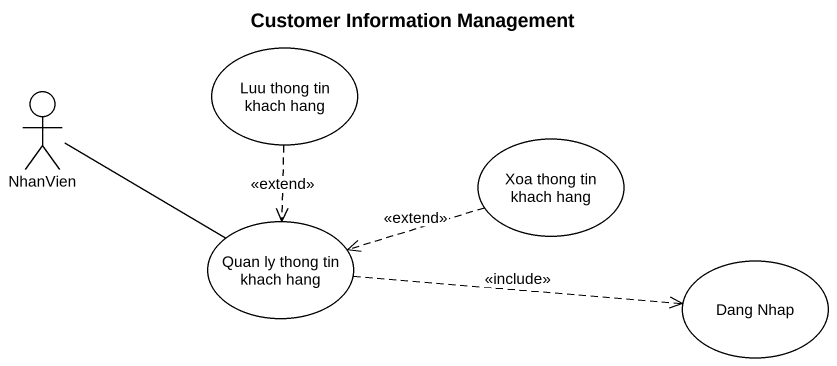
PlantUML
@startuml
title Customer Information Management
actor NhanVien
usecase "Luu thong tin khach hang" as Luu_thong_tin_khach_hang
usecase "Xoa thong tin khach hang" as Xoa_thong_tin_khach_hang
usecase "Quan ly thong tin khach hang" as Quan_ly_thong_tin_khach_hang
usecase "Dang Nhap" as Dang_Nhap
NhanVien -right- Quan_ly_thong_tin_khach_hang
Luu_thong_tin_khach_hang ..> Quan_ly_thong_tin_khach_hang : <<extend>>
Xoa_thong_tin_khach_hang .left.> Quan_ly_thong_tin_khach_hang : <<extend>>
Quan_ly_thong_tin_khach_hang .right.> Dang_Nhap : <<include>>
@enduml
